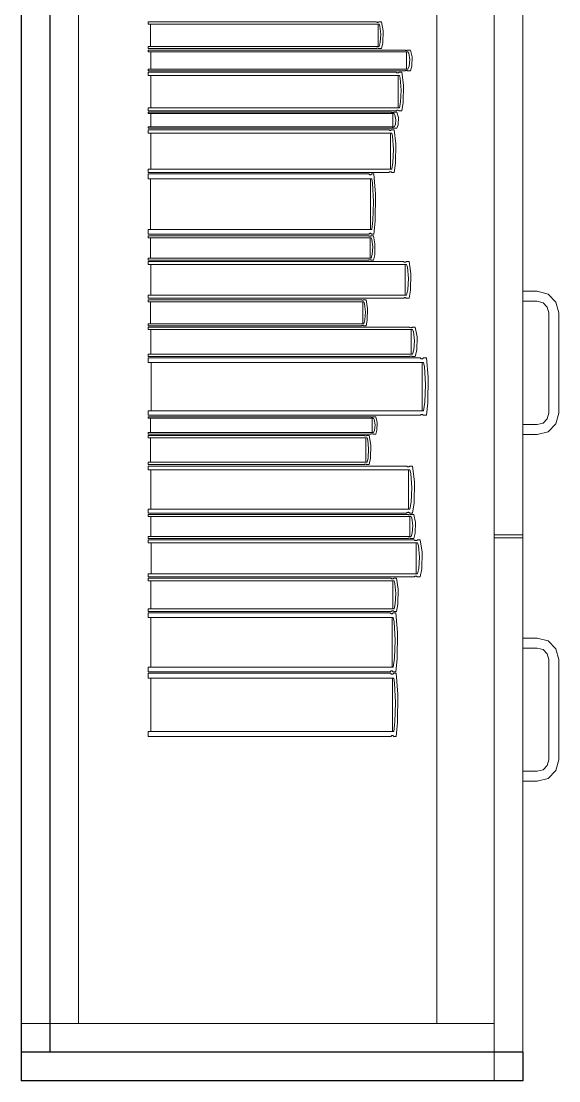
# Model space of a CAD drawing. Header units: inches. Extents: x -19 to 5698, y -728 to 92.
# Drawn here: x 112.953 to 113.328, y 15.737 to 16.476 of the extents above; entities that cross this region are included whole.
import ezdxf

# ---------------------------------------------------------------- set-up
doc = ezdxf.new("R2010")
doc.units = ezdxf.units.IN
doc.header["$MEASUREMENT"] = 0
doc.set_wipeout_variables(frame=1)
doc.linetypes.add('Wipeout_Contour', pattern=[1, 0, -1])
doc.layers.add('Interior - Mobiliario', color=7, linetype='Continuous')

msp = doc.modelspace()

# ---------------------------------------------------------------- linework, layer by layer
at = {"layer": 'Interior - Mobiliario', "color": 175, "linetype": 'Continuous', "lineweight": 13}
for p, q in [((112.97314, 17.21651), (112.97314, 15.75651)), ((113.28314, 15.75651), (113.28314, 17.21651)), ((112.99314, 15.77651), (112.99314, 17.19651)), ((113.24314, 17.19651), (113.24314, 15.77651)), ((113.28314, 15.77651), (113.28314, 17.19651)), ((113.28314, 16.47651), (113.28314, 16.11751)), ((113.30314, 16.47651), (113.30314, 16.11751)), ((113.20091, 16.47551), (113.04179, 16.47551)), ((113.04179, 16.47551), (113.04179, 16.47401)), ((113.04179, 16.47401), (113.20285, 16.47401)), ((113.04342, 16.47401), (113.04342, 16.45835)), ((113.201, 16.47543), (113.20091, 16.47551)), ((113.2012, 16.47532), (113.201, 16.47543)), ((113.20142, 16.47524), (113.2012, 16.47532)), ((113.20166, 16.4752), (113.20142, 16.47524)), ((113.2019, 16.47519), (113.20166, 16.4752)), ((113.20214, 16.47523), (113.2019, 16.47519)), ((113.20204, 16.45835), (113.20204, 16.47401)), ((113.20236, 16.4753), (113.20214, 16.47523)), ((113.20257, 16.47541), (113.20236, 16.4753)), ((113.20271, 16.47551), (113.20257, 16.47541)), ((113.20448, 16.47551), (113.20271, 16.47551)), ((113.20285, 16.47401), (113.20333, 16.4726)), ((113.20333, 16.4726), (113.20401, 16.46688)), ((113.20557, 16.46929), (113.20448, 16.47551)), ((113.20537, 16.46095), (113.20557, 16.46929)), ((113.20401, 16.46688), (113.2036, 16.46114)), ((113.20285, 16.45835), (113.04179, 16.45835)), ((113.04179, 16.45835), (113.04179, 16.45686)), ((113.04179, 16.45686), (113.20091, 16.45686)), ((113.22071, 16.45586), (113.04179, 16.45586)), ((113.04179, 16.45586), (113.04179, 16.4547)), ((113.04179, 16.4547), (113.22289, 16.4547)), ((113.04362, 16.4547), (113.04362, 16.4425)), ((113.20091, 16.45686), (113.20104, 16.45696)), ((113.20104, 16.45696), (113.20125, 16.45707)), ((113.20125, 16.45707), (113.20148, 16.45714)), ((113.20148, 16.45714), (113.20171, 16.45717)), ((113.20171, 16.45717), (113.20195, 16.45717)), ((113.20195, 16.45717), (113.20219, 16.45712)), ((113.20219, 16.45712), (113.20241, 16.45704)), ((113.20241, 16.45704), (113.20262, 16.45693)), ((113.20262, 16.45693), (113.20271, 16.45686)), ((113.20271, 16.45686), (113.20448, 16.45686)), ((113.2036, 16.46114), (113.20285, 16.45835)), ((113.20448, 16.45686), (113.20537, 16.46095)), ((113.22081, 16.4558), (113.22071, 16.45586)), ((113.22104, 16.45571), (113.22081, 16.4558)), ((113.22129, 16.45565), (113.22104, 16.45571)), ((113.22156, 16.45562), (113.22129, 16.45565)), ((113.22183, 16.45562), (113.22156, 16.45562)), ((113.22209, 16.45564), (113.22183, 16.45562)), ((113.22198, 16.4425), (113.22198, 16.4547)), ((113.22235, 16.4557), (113.22209, 16.45564)), ((113.22258, 16.45578), (113.22235, 16.4557)), ((113.22274, 16.45586), (113.22258, 16.45578)), ((113.22472, 16.45586), (113.22274, 16.45586)), ((113.22289, 16.4547), (113.22344, 16.4536)), ((113.22595, 16.45102), (113.22472, 16.45586)), ((113.22344, 16.4536), (113.2242, 16.44914)), ((113.2242, 16.44914), (113.22374, 16.44468)), ((113.22572, 16.44452), (113.22595, 16.45102)), ((113.22289, 16.4425), (113.04179, 16.4425)), ((113.04179, 16.4425), (113.04179, 16.44134)), ((113.04179, 16.44134), (113.22071, 16.44134)), ((113.21483, 16.44034), (113.04179, 16.44034)), ((113.04179, 16.44034), (113.04179, 16.43819)), ((113.21493, 16.44023), (113.21483, 16.44034)), ((113.21515, 16.44007), (113.21493, 16.44023)), ((113.2154, 16.43996), (113.21515, 16.44007)), ((113.21565, 16.4399), (113.2154, 16.43996)), ((113.21591, 16.43989), (113.21565, 16.4399)), ((113.21617, 16.43994), (113.21591, 16.43989)), ((113.21642, 16.44004), (113.21617, 16.43994)), ((113.21665, 16.4402), (113.21642, 16.44004)), ((113.21679, 16.44034), (113.21665, 16.4402)), ((113.21871, 16.44034), (113.21679, 16.44034)), ((113.2199, 16.43136), (113.21871, 16.44034)), ((113.22071, 16.44134), (113.22086, 16.44142)), ((113.22086, 16.44142), (113.2211, 16.4415)), ((113.2211, 16.4415), (113.22135, 16.44156)), ((113.22135, 16.44156), (113.22162, 16.44158)), ((113.22162, 16.44158), (113.22189, 16.44158)), ((113.22189, 16.44158), (113.22215, 16.44155)), ((113.22215, 16.44155), (113.2224, 16.44148)), ((113.2224, 16.44148), (113.22263, 16.4414)), ((113.22263, 16.4414), (113.22274, 16.44134)), ((113.22274, 16.44134), (113.22472, 16.44134)), ((113.22374, 16.44468), (113.22289, 16.4425)), ((113.22472, 16.44134), (113.22572, 16.44452)), ((113.04179, 16.43819), (113.21695, 16.43819)), ((113.21606, 16.43819), (113.04356, 16.43819)), ((113.04356, 16.43819), (113.04356, 16.41557)), ((113.21606, 16.41557), (113.21606, 16.43819)), ((113.21695, 16.43819), (113.21747, 16.43614)), ((113.21747, 16.43614), (113.21821, 16.42789)), ((113.21821, 16.42789), (113.21776, 16.4196)), ((113.21968, 16.41932), (113.2199, 16.43136)), ((113.21776, 16.4196), (113.21695, 16.41557)), ((113.21871, 16.41341), (113.21968, 16.41932)), ((113.21695, 16.41557), (113.04179, 16.41557)), ((113.04179, 16.41557), (113.04179, 16.41341)), ((113.04179, 16.41341), (113.21483, 16.41341)), ((113.21126, 16.41241), (113.04179, 16.41241)), ((113.04179, 16.41241), (113.04179, 16.41152)), ((113.04179, 16.41152), (113.21333, 16.41152)), ((113.04353, 16.41152), (113.04353, 16.40219)), ((113.04356, 16.41557), (113.21606, 16.41557)), ((113.21136, 16.41237), (113.21126, 16.41241)), ((113.21158, 16.4123), (113.21136, 16.41237)), ((113.21182, 16.41225), (113.21158, 16.4123)), ((113.21207, 16.41223), (113.21182, 16.41225)), ((113.21232, 16.41223), (113.21207, 16.41223)), ((113.21257, 16.41225), (113.21232, 16.41223)), ((113.21247, 16.40219), (113.21247, 16.41152)), ((113.21282, 16.41229), (113.21257, 16.41225)), ((113.21304, 16.41235), (113.21282, 16.41229)), ((113.21318, 16.41241), (113.21304, 16.41235)), ((113.21507, 16.41241), (113.21318, 16.41241)), ((113.21333, 16.41152), (113.21385, 16.41068)), ((113.21385, 16.41068), (113.21457, 16.40727)), ((113.21483, 16.41341), (113.21498, 16.41356)), ((113.21498, 16.41356), (113.21521, 16.41371)), ((113.21623, 16.4087), (113.21507, 16.41241)), ((113.21521, 16.41371), (113.21545, 16.41381)), ((113.21545, 16.41381), (113.21571, 16.41386)), ((113.21571, 16.41386), (113.21597, 16.41386)), ((113.21597, 16.41386), (113.21623, 16.41379)), ((113.21623, 16.41379), (113.21647, 16.41368)), ((113.21647, 16.41368), (113.21669, 16.41352)), ((113.21669, 16.41352), (113.21679, 16.41341)), ((113.21679, 16.41341), (113.21871, 16.41341)), ((113.21333, 16.40219), (113.04179, 16.40219)), ((113.04179, 16.40219), (113.04179, 16.4013)), ((113.21413, 16.40385), (113.21333, 16.40219)), ((113.21457, 16.40727), (113.21413, 16.40385)), ((113.21507, 16.4013), (113.21601, 16.40373)), ((113.21601, 16.40373), (113.21623, 16.4087)), ((113.04179, 16.4013), (113.21126, 16.4013)), ((113.20963, 16.4003), (113.04179, 16.4003)), ((113.04179, 16.4003), (113.04179, 16.39791)), ((113.04179, 16.39791), (113.21168, 16.39791)), ((113.04351, 16.39791), (113.04351, 16.37285)), ((113.20972, 16.40018), (113.20963, 16.4003)), ((113.20994, 16.4), (113.20972, 16.40018)), ((113.21017, 16.39987), (113.20994, 16.4)), ((113.21042, 16.39981), (113.21017, 16.39987)), ((113.21068, 16.3998), (113.21042, 16.39981)), ((113.21092, 16.39985), (113.21068, 16.3998)), ((113.21082, 16.37285), (113.21082, 16.39791)), ((113.21116, 16.39997), (113.21092, 16.39985)), ((113.21139, 16.40014), (113.21116, 16.39997)), ((113.21126, 16.4013), (113.21141, 16.40136)), ((113.21153, 16.4003), (113.21139, 16.40014)), ((113.21141, 16.40136), (113.21163, 16.40142)), ((113.21339, 16.4003), (113.21153, 16.4003)), ((113.21163, 16.40142), (113.21187, 16.40146)), ((113.21168, 16.39791), (113.21219, 16.39565)), ((113.21187, 16.40146), (113.21212, 16.40148)), ((113.21212, 16.40148), (113.21238, 16.40148)), ((113.21219, 16.39565), (113.2129, 16.3865)), ((113.21238, 16.40148), (113.21263, 16.40145)), ((113.21263, 16.40145), (113.21287, 16.40141)), ((113.21287, 16.40141), (113.21309, 16.40134)), ((113.21309, 16.40134), (113.21318, 16.4013)), ((113.21318, 16.4013), (113.21507, 16.4013)), ((113.21454, 16.39035), (113.21339, 16.4003)), ((113.21433, 16.37701), (113.21454, 16.39035)), ((113.2129, 16.3865), (113.21246, 16.37732)), ((113.21168, 16.37285), (113.04179, 16.37285)), ((113.04179, 16.37285), (113.04179, 16.37046)), ((113.21246, 16.37732), (113.21168, 16.37285)), ((113.21339, 16.37046), (113.21433, 16.37701)), ((113.04179, 16.37046), (113.20963, 16.37046)), ((113.19578, 16.36946), (113.04179, 16.36946)), ((113.04179, 16.36946), (113.04179, 16.36609)), ((113.04179, 16.36609), (113.19766, 16.36609)), ((113.04337, 16.36609), (113.04337, 16.33064)), ((113.19587, 16.3693), (113.19578, 16.36946)), ((113.19606, 16.36904), (113.19587, 16.3693)), ((113.19628, 16.36886), (113.19606, 16.36904)), ((113.19651, 16.36877), (113.19628, 16.36886)), ((113.19674, 16.36876), (113.19651, 16.36877)), ((113.19697, 16.36883), (113.19674, 16.36876)), ((113.19687, 16.33064), (113.19687, 16.36609)), ((113.19719, 16.36899), (113.19697, 16.36883)), ((113.19739, 16.36924), (113.19719, 16.36899)), ((113.19752, 16.36946), (113.19739, 16.36924)), ((113.19923, 16.36946), (113.19752, 16.36946)), ((113.19766, 16.36609), (113.19813, 16.36289)), ((113.20029, 16.35539), (113.19923, 16.36946)), ((113.20963, 16.37046), (113.20977, 16.37062)), ((113.20977, 16.37062), (113.20999, 16.37079)), ((113.20999, 16.37079), (113.21023, 16.37091)), ((113.21023, 16.37091), (113.21048, 16.37096)), ((113.21048, 16.37096), (113.21073, 16.37095)), ((113.21073, 16.37095), (113.21098, 16.37089)), ((113.21098, 16.37089), (113.21121, 16.37076)), ((113.21121, 16.37076), (113.21143, 16.37058)), ((113.21143, 16.37058), (113.21153, 16.37046)), ((113.21153, 16.37046), (113.21339, 16.37046)), ((113.19813, 16.36289), (113.19878, 16.34995)), ((113.2001, 16.33652), (113.20029, 16.35539)), ((113.19878, 16.34995), (113.19838, 16.33696)), ((113.19838, 16.33696), (113.19766, 16.33064)), ((113.19923, 16.32727), (113.2001, 16.33652)), ((113.19766, 16.33064), (113.04179, 16.33064)), ((113.04179, 16.33064), (113.04179, 16.32727)), ((113.04179, 16.32727), (113.19578, 16.32727)), ((113.1954, 16.32627), (113.04179, 16.32627)), ((113.04179, 16.32627), (113.04179, 16.32491)), ((113.04179, 16.32491), (113.19728, 16.32491)), ((113.04337, 16.32491), (113.04337, 16.31065)), ((113.19549, 16.3262), (113.1954, 16.32627)), ((113.19569, 16.3261), (113.19549, 16.3262)), ((113.1959, 16.32603), (113.19569, 16.3261)), ((113.19578, 16.32727), (113.19591, 16.3275)), ((113.19613, 16.32599), (113.1959, 16.32603)), ((113.19591, 16.3275), (113.19611, 16.32774)), ((113.19611, 16.32774), (113.19633, 16.3279)), ((113.19636, 16.32599), (113.19613, 16.32599)), ((113.19633, 16.3279), (113.19656, 16.32797)), ((113.19659, 16.32602), (113.19636, 16.32599)), ((113.19649, 16.31065), (113.19649, 16.32491)), ((113.19656, 16.32797), (113.19679, 16.32796)), ((113.19681, 16.32608), (113.19659, 16.32602)), ((113.19679, 16.32796), (113.19702, 16.32787)), ((113.19701, 16.32618), (113.19681, 16.32608)), ((113.19714, 16.32627), (113.19701, 16.32618)), ((113.19702, 16.32787), (113.19724, 16.32769)), ((113.19885, 16.32627), (113.19714, 16.32627)), ((113.19724, 16.32769), (113.19744, 16.32743)), ((113.19728, 16.32491), (113.19774, 16.32362)), ((113.19744, 16.32743), (113.19752, 16.32727)), ((113.19752, 16.32727), (113.19923, 16.32727)), ((113.19774, 16.32362), (113.1984, 16.31842)), ((113.1999, 16.32061), (113.19885, 16.32627)), ((113.1984, 16.31842), (113.198, 16.31319)), ((113.19971, 16.31301), (113.1999, 16.32061)), ((113.19728, 16.31065), (113.04179, 16.31065)), ((113.04179, 16.31065), (113.04179, 16.30929)), ((113.04179, 16.30929), (113.1954, 16.30929)), ((113.21979, 16.30829), (113.04179, 16.30829)), ((113.04179, 16.30829), (113.04179, 16.30624)), ((113.04179, 16.30624), (113.22196, 16.30624)), ((113.04361, 16.30624), (113.04361, 16.28469)), ((113.1954, 16.30929), (113.19553, 16.30938)), ((113.19553, 16.30938), (113.19573, 16.30948)), ((113.19573, 16.30948), (113.19595, 16.30954)), ((113.19595, 16.30954), (113.19618, 16.30957)), ((113.19618, 16.30957), (113.19641, 16.30957)), ((113.19641, 16.30957), (113.19664, 16.30953)), ((113.19664, 16.30953), (113.19685, 16.30946)), ((113.19685, 16.30946), (113.19705, 16.30935)), ((113.19705, 16.30935), (113.19714, 16.30929)), ((113.19714, 16.30929), (113.19885, 16.30929)), ((113.198, 16.31319), (113.19728, 16.31065)), ((113.19885, 16.30929), (113.19971, 16.31301)), ((113.21989, 16.30819), (113.21979, 16.30829)), ((113.22012, 16.30803), (113.21989, 16.30819)), ((113.22037, 16.30792), (113.22012, 16.30803)), ((113.22063, 16.30786), (113.22037, 16.30792)), ((113.2209, 16.30786), (113.22063, 16.30786)), ((113.22116, 16.30791), (113.2209, 16.30786)), ((113.22105, 16.28469), (113.22105, 16.30624)), ((113.22142, 16.308), (113.22116, 16.30791)), ((113.22165, 16.30815), (113.22142, 16.308)), ((113.2218, 16.30829), (113.22165, 16.30815)), ((113.22378, 16.30829), (113.2218, 16.30829)), ((113.22196, 16.30624), (113.2225, 16.30429)), ((113.225, 16.29973), (113.22378, 16.30829)), ((113.2225, 16.30429), (113.22326, 16.29642)), ((113.22478, 16.28826), (113.225, 16.29973)), ((113.22326, 16.29642), (113.2228, 16.28853)), ((113.22196, 16.28469), (113.04179, 16.28469)), ((113.04179, 16.28469), (113.04179, 16.28263)), ((113.2228, 16.28853), (113.22196, 16.28469)), ((113.22378, 16.28263), (113.22478, 16.28826)), ((113.31314, 16.28751), (113.30314, 16.28751)), ((113.30314, 16.28751), (113.30314, 16.28051)), ((113.32064, 16.2855), (113.31314, 16.28751)), ((113.32613, 16.28001), (113.32064, 16.2855)), ((113.04179, 16.28263), (113.21979, 16.28263)), ((113.19041, 16.28163), (113.04179, 16.28163)), ((113.04179, 16.28163), (113.04179, 16.28018)), ((113.04179, 16.28018), (113.19223, 16.28018)), ((113.04331, 16.28018), (113.04331, 16.2649)), ((113.1905, 16.28156), (113.19041, 16.28163)), ((113.19069, 16.28145), (113.1905, 16.28156)), ((113.1909, 16.28138), (113.19069, 16.28145)), ((113.19112, 16.28133), (113.1909, 16.28138)), ((113.19134, 16.28133), (113.19112, 16.28133)), ((113.19156, 16.28136), (113.19134, 16.28133)), ((113.19147, 16.2649), (113.19147, 16.28018)), ((113.19177, 16.28143), (113.19156, 16.28136)), ((113.19197, 16.28154), (113.19177, 16.28143)), ((113.1921, 16.28163), (113.19197, 16.28154)), ((113.19375, 16.28163), (113.1921, 16.28163)), ((113.19223, 16.28018), (113.19268, 16.2788)), ((113.19268, 16.2788), (113.19331, 16.27322)), ((113.19477, 16.27557), (113.19375, 16.28163)), ((113.21979, 16.28263), (113.21994, 16.28277)), ((113.21994, 16.28277), (113.22017, 16.28292)), ((113.22017, 16.28292), (113.22043, 16.28302)), ((113.22043, 16.28302), (113.22069, 16.28306)), ((113.22069, 16.28306), (113.22096, 16.28306)), ((113.22096, 16.28306), (113.22122, 16.283)), ((113.22122, 16.283), (113.22147, 16.28289)), ((113.22147, 16.28289), (113.2217, 16.28273)), ((113.2217, 16.28273), (113.2218, 16.28263)), ((113.2218, 16.28263), (113.22378, 16.28263)), ((113.30314, 16.28051), (113.31314, 16.28051)), ((113.31314, 16.28051), (113.31714, 16.27943)), ((113.31714, 16.27943), (113.32007, 16.27651)), ((113.32007, 16.27651), (113.32114, 16.27251)), ((113.32814, 16.27251), (113.32613, 16.28001)), ((113.19331, 16.27322), (113.19293, 16.26762)), ((113.19458, 16.26743), (113.19477, 16.27557)), ((113.32114, 16.27251), (113.32114, 16.20251)), ((113.32814, 16.20251), (113.32814, 16.27251)), ((113.19223, 16.2649), (113.04179, 16.2649)), ((113.04179, 16.2649), (113.04179, 16.26344)), ((113.04179, 16.26344), (113.19041, 16.26344)), ((113.22395, 16.26244), (113.04179, 16.26244)), ((113.04179, 16.26244), (113.04179, 16.2608)), ((113.19041, 16.26344), (113.19054, 16.26354)), ((113.19054, 16.26354), (113.19073, 16.26364)), ((113.19073, 16.26364), (113.19094, 16.26371)), ((113.19094, 16.26371), (113.19117, 16.26374)), ((113.19117, 16.26374), (113.19139, 16.26374)), ((113.19139, 16.26374), (113.19161, 16.2637)), ((113.19161, 16.2637), (113.19182, 16.26362)), ((113.19182, 16.26362), (113.19201, 16.26351)), ((113.19201, 16.26351), (113.1921, 16.26344)), ((113.1921, 16.26344), (113.19375, 16.26344)), ((113.19293, 16.26762), (113.19223, 16.2649)), ((113.19375, 16.26344), (113.19458, 16.26743)), ((113.22405, 16.26236), (113.22395, 16.26244)), ((113.22429, 16.26224), (113.22405, 16.26236)), ((113.22454, 16.26215), (113.22429, 16.26224)), ((113.22481, 16.2621), (113.22454, 16.26215)), ((113.22509, 16.2621), (113.22481, 16.2621)), ((113.22536, 16.26214), (113.22509, 16.2621)), ((113.22562, 16.26221), (113.22536, 16.26214)), ((113.22586, 16.26233), (113.22562, 16.26221)), ((113.22601, 16.26244), (113.22586, 16.26233)), ((113.22803, 16.26244), (113.22601, 16.26244)), ((113.22929, 16.25562), (113.22803, 16.26244)), ((113.04179, 16.2608), (113.22617, 16.2608)), ((113.04366, 16.2608), (113.04366, 16.24363)), ((113.22524, 16.24363), (113.22524, 16.2608)), ((113.22617, 16.2608), (113.22672, 16.25925)), ((113.22672, 16.25925), (113.2275, 16.25298)), ((113.22905, 16.24648), (113.22929, 16.25562)), ((113.2275, 16.25298), (113.22703, 16.24669)), ((113.22617, 16.24363), (113.04179, 16.24363)), ((113.04179, 16.24363), (113.04179, 16.24199)), ((113.04179, 16.24199), (113.22395, 16.24199)), ((113.23155, 16.24099), (113.04179, 16.24099)), ((113.04179, 16.24099), (113.04179, 16.23779)), ((113.22395, 16.24199), (113.2241, 16.2421)), ((113.2241, 16.2421), (113.22434, 16.24222)), ((113.22434, 16.24222), (113.2246, 16.2423)), ((113.2246, 16.2423), (113.22487, 16.24233)), ((113.22487, 16.24233), (113.22515, 16.24233)), ((113.22515, 16.24233), (113.22542, 16.24228)), ((113.22542, 16.24228), (113.22567, 16.24219)), ((113.22567, 16.24219), (113.22591, 16.24207)), ((113.22591, 16.24207), (113.22601, 16.24199)), ((113.22601, 16.24199), (113.22803, 16.24199)), ((113.22703, 16.24669), (113.22617, 16.24363)), ((113.22803, 16.24199), (113.22905, 16.24648)), ((113.23165, 16.24084), (113.23155, 16.24099)), ((113.2319, 16.24059), (113.23165, 16.24084)), ((113.23217, 16.24042), (113.2319, 16.24059)), ((113.23245, 16.24033), (113.23217, 16.24042)), ((113.23273, 16.24032), (113.23245, 16.24033)), ((113.23301, 16.24039), (113.23273, 16.24032)), ((113.23329, 16.24055), (113.23301, 16.24039)), ((113.23354, 16.24078), (113.23329, 16.24055)), ((113.2337, 16.24099), (113.23354, 16.24078)), ((113.2358, 16.24099), (113.2337, 16.24099)), ((113.23711, 16.22763), (113.2358, 16.24099)), ((113.04179, 16.23779), (113.23386, 16.23779)), ((113.04373, 16.23779), (113.04373, 16.20414)), ((113.23289, 16.20414), (113.23289, 16.23779)), ((113.23386, 16.23779), (113.23444, 16.23475)), ((113.23444, 16.23475), (113.23525, 16.22247)), ((113.23687, 16.20972), (113.23711, 16.22763)), ((113.23525, 16.22247), (113.23476, 16.21014)), ((113.23476, 16.21014), (113.23386, 16.20414)), ((113.23386, 16.20414), (113.04179, 16.20414)), ((113.04179, 16.20414), (113.04179, 16.20094)), ((113.2358, 16.20094), (113.23687, 16.20972)), ((113.32114, 16.20251), (113.32007, 16.19851)), ((113.32613, 16.19501), (113.32814, 16.20251)), ((113.04179, 16.20094), (113.23155, 16.20094)), ((113.19694, 16.19994), (113.04179, 16.19994)), ((113.04179, 16.19994), (113.04179, 16.19897)), ((113.04179, 16.19897), (113.19883, 16.19897)), ((113.04338, 16.19897), (113.04338, 16.18886)), ((113.19703, 16.19989), (113.19694, 16.19994)), ((113.19723, 16.19982), (113.19703, 16.19989)), ((113.19745, 16.19977), (113.19723, 16.19982)), ((113.19767, 16.19974), (113.19745, 16.19977)), ((113.19791, 16.19974), (113.19767, 16.19974)), ((113.19814, 16.19976), (113.19791, 16.19974)), ((113.19804, 16.18886), (113.19804, 16.19897)), ((113.19836, 16.1998), (113.19814, 16.19976)), ((113.19857, 16.19987), (113.19836, 16.1998)), ((113.1987, 16.19994), (113.19857, 16.19987)), ((113.20042, 16.19994), (113.1987, 16.19994)), ((113.19883, 16.19897), (113.1993, 16.19806)), ((113.1993, 16.19806), (113.19997, 16.19437)), ((113.20149, 16.19592), (113.20042, 16.19994)), ((113.20129, 16.19054), (113.20149, 16.19592)), ((113.23155, 16.20094), (113.23171, 16.20115)), ((113.23171, 16.20115), (113.23196, 16.20138)), ((113.23196, 16.20138), (113.23223, 16.20153)), ((113.23223, 16.20153), (113.23251, 16.20161)), ((113.23251, 16.20161), (113.2328, 16.2016)), ((113.2328, 16.2016), (113.23308, 16.20151)), ((113.23308, 16.20151), (113.23334, 16.20134)), ((113.23334, 16.20134), (113.23359, 16.20109)), ((113.23359, 16.20109), (113.2337, 16.20094)), ((113.2337, 16.20094), (113.2358, 16.20094)), ((113.31714, 16.19558), (113.31314, 16.19451)), ((113.32007, 16.19851), (113.31714, 16.19558)), ((113.19883, 16.18886), (113.04179, 16.18886)), ((113.04179, 16.18886), (113.04179, 16.1879)), ((113.04179, 16.1879), (113.19694, 16.1879)), ((113.19694, 16.1879), (113.19707, 16.18796)), ((113.19707, 16.18796), (113.19727, 16.18803)), ((113.19727, 16.18803), (113.1975, 16.18808)), ((113.1975, 16.18808), (113.19773, 16.1881)), ((113.19773, 16.1881), (113.19796, 16.1881)), ((113.19796, 16.1881), (113.19819, 16.18807)), ((113.19819, 16.18807), (113.19841, 16.18802)), ((113.19841, 16.18802), (113.19861, 16.18795)), ((113.19861, 16.18795), (113.1987, 16.1879)), ((113.1987, 16.1879), (113.20042, 16.1879)), ((113.19956, 16.19066), (113.19883, 16.18886)), ((113.19997, 16.19437), (113.19956, 16.19066)), ((113.20042, 16.1879), (113.20129, 16.19054)), ((113.30314, 16.19451), (113.30314, 16.18751)), ((113.31314, 16.19451), (113.30314, 16.19451)), ((113.31314, 16.18751), (113.32064, 16.18952)), ((113.32064, 16.18952), (113.32613, 16.19501)), ((113.19253, 16.1869), (113.04179, 16.1869)), ((113.04179, 16.1869), (113.04179, 16.18527)), ((113.04179, 16.18527), (113.19437, 16.18527)), ((113.04334, 16.18527), (113.04334, 16.16815)), ((113.19261, 16.18682), (113.19253, 16.1869)), ((113.19281, 16.1867), (113.19261, 16.18682)), ((113.19302, 16.18661), (113.19281, 16.1867)), ((113.19324, 16.18656), (113.19302, 16.18661)), ((113.19347, 16.18656), (113.19324, 16.18656)), ((113.19369, 16.1866), (113.19347, 16.18656)), ((113.1936, 16.16815), (113.1936, 16.18527)), ((113.19391, 16.18667), (113.19369, 16.1866)), ((113.19411, 16.18679), (113.19391, 16.18667)), ((113.19423, 16.1869), (113.19411, 16.18679)), ((113.19591, 16.1869), (113.19423, 16.1869)), ((113.19437, 16.18527), (113.19482, 16.18372)), ((113.19482, 16.18372), (113.19547, 16.17747)), ((113.19694, 16.1801), (113.19591, 16.1869)), ((113.30314, 16.18751), (113.31314, 16.18751)), ((113.19547, 16.17747), (113.19508, 16.1712)), ((113.19675, 16.17099), (113.19694, 16.1801)), ((113.19437, 16.16815), (113.04179, 16.16815)), ((113.04179, 16.16815), (113.04179, 16.16652)), ((113.04179, 16.16652), (113.19253, 16.16652)), ((113.22209, 16.16552), (113.04179, 16.16552)), ((113.04179, 16.16552), (113.04179, 16.1629)), ((113.19253, 16.16652), (113.19265, 16.16663)), ((113.19265, 16.16663), (113.19285, 16.16675)), ((113.19285, 16.16675), (113.19307, 16.16682)), ((113.19307, 16.16682), (113.19329, 16.16686)), ((113.19329, 16.16686), (113.19352, 16.16686)), ((113.19352, 16.16686), (113.19374, 16.16681)), ((113.19374, 16.16681), (113.19395, 16.16672)), ((113.19395, 16.16672), (113.19415, 16.1666)), ((113.19415, 16.1666), (113.19423, 16.16652)), ((113.19423, 16.16652), (113.19591, 16.16652)), ((113.19508, 16.1712), (113.19437, 16.16815)), ((113.19591, 16.16652), (113.19675, 16.17099)), ((113.22219, 16.16539), (113.22209, 16.16552)), ((113.22413, 16.16552), (113.22398, 16.16534)), ((113.22614, 16.16552), (113.22413, 16.16552)), ((113.22737, 16.15458), (113.22614, 16.16552)), ((113.04179, 16.1629), (113.22429, 16.1629)), ((113.04364, 16.1629), (113.04364, 16.13535)), ((113.22242, 16.16519), (113.22219, 16.16539)), ((113.22268, 16.16505), (113.22242, 16.16519)), ((113.22294, 16.16498), (113.22268, 16.16505)), ((113.22322, 16.16497), (113.22294, 16.16498)), ((113.22348, 16.16503), (113.22322, 16.16497)), ((113.22337, 16.13535), (113.22337, 16.1629)), ((113.22374, 16.16516), (113.22348, 16.16503)), ((113.22398, 16.16534), (113.22374, 16.16516)), ((113.22429, 16.1629), (113.22484, 16.16041)), ((113.22484, 16.16041), (113.22561, 16.15035)), ((113.22714, 16.13991), (113.22737, 16.15458)), ((113.22561, 16.15035), (113.22514, 16.14026)), ((113.22514, 16.14026), (113.22429, 16.13535)), ((113.22614, 16.13272), (113.22714, 16.13991)), ((113.22429, 16.13535), (113.04179, 16.13535)), ((113.04179, 16.13535), (113.04179, 16.13272)), ((113.04179, 16.13272), (113.22209, 16.13272)), ((113.22289, 16.13172), (113.04179, 16.13172)), ((113.04179, 16.13172), (113.04179, 16.13038)), ((113.04179, 16.13038), (113.2251, 16.13038)), ((113.04365, 16.13038), (113.04365, 16.1163)), ((113.22209, 16.13272), (113.22224, 16.1329)), ((113.22224, 16.1329), (113.22248, 16.13308)), ((113.22248, 16.13308), (113.22274, 16.13321)), ((113.22274, 16.13321), (113.223, 16.13327)), ((113.22299, 16.13166), (113.22289, 16.13172)), ((113.22322, 16.13155), (113.22299, 16.13166)), ((113.223, 16.13327), (113.22328, 16.13326)), ((113.22348, 16.13148), (113.22322, 16.13155)), ((113.22328, 16.13326), (113.22354, 16.13319)), ((113.22375, 16.13145), (113.22348, 16.13148)), ((113.22354, 16.13319), (113.2238, 16.13305)), ((113.22402, 16.13144), (113.22375, 16.13145)), ((113.2238, 16.13305), (113.22403, 16.13285)), ((113.22429, 16.13147), (113.22402, 16.13144)), ((113.22403, 16.13285), (113.22413, 16.13272)), ((113.22413, 16.13272), (113.22614, 16.13272)), ((113.22417, 16.1163), (113.22417, 16.13038)), ((113.22455, 16.13154), (113.22429, 16.13147)), ((113.22479, 16.13163), (113.22455, 16.13154)), ((113.22494, 16.13172), (113.22479, 16.13163)), ((113.22695, 16.13172), (113.22494, 16.13172)), ((113.2251, 16.13038), (113.22565, 16.12911)), ((113.22565, 16.12911), (113.22642, 16.12397)), ((113.22819, 16.12613), (113.22695, 16.13172)), ((113.22642, 16.12397), (113.22595, 16.11881)), ((113.22796, 16.11863), (113.22819, 16.12613)), ((113.2251, 16.1163), (113.04179, 16.1163)), ((113.04179, 16.1163), (113.04179, 16.11496)), ((113.04179, 16.11496), (113.22289, 16.11496)), ((113.22733, 16.11396), (113.04179, 16.11396)), ((113.04179, 16.11396), (113.04179, 16.1119)), ((113.22289, 16.11496), (113.22304, 16.11505)), ((113.22304, 16.11505), (113.22328, 16.11514)), ((113.22328, 16.11514), (113.22354, 16.11521)), ((113.22354, 16.11521), (113.22381, 16.11524)), ((113.22381, 16.11524), (113.22408, 16.11523)), ((113.22408, 16.11523), (113.22435, 16.11519)), ((113.22435, 16.11519), (113.2246, 16.11512)), ((113.2246, 16.11512), (113.22484, 16.11502)), ((113.22484, 16.11502), (113.22494, 16.11496)), ((113.22494, 16.11496), (113.22695, 16.11496)), ((113.22595, 16.11881), (113.2251, 16.1163)), ((113.22695, 16.11496), (113.22796, 16.11863)), ((113.22744, 16.11386), (113.22733, 16.11396)), ((113.22767, 16.1137), (113.22744, 16.11386)), ((113.22928, 16.11382), (113.22903, 16.11367)), ((113.22943, 16.11396), (113.22928, 16.11382)), ((113.23149, 16.11396), (113.22943, 16.11396)), ((113.23277, 16.10537), (113.23149, 16.11396)), ((113.30314, 16.11751), (113.28314, 16.11751)), ((113.30314, 16.11551), (113.28314, 16.11551)), ((113.04179, 16.1119), (113.2296, 16.1119)), ((113.04369, 16.1119), (113.04369, 16.09027)), ((113.22794, 16.11359), (113.22767, 16.1137)), ((113.22821, 16.11353), (113.22794, 16.11359)), ((113.22849, 16.11353), (113.22821, 16.11353)), ((113.22877, 16.11357), (113.22849, 16.11353)), ((113.22865, 16.09027), (113.22865, 16.1119)), ((113.22903, 16.11367), (113.22877, 16.11357)), ((113.2296, 16.1119), (113.23016, 16.10994)), ((113.23016, 16.10994), (113.23095, 16.10205)), ((113.23095, 16.10205), (113.23047, 16.09413)), ((113.23253, 16.09386), (113.23277, 16.10537)), ((113.23047, 16.09413), (113.2296, 16.09027)), ((113.23149, 16.08821), (113.23253, 16.09386)), ((113.2296, 16.09027), (113.04179, 16.09027)), ((113.04179, 16.09027), (113.04179, 16.08821)), ((113.04179, 16.08821), (113.22733, 16.08821)), ((113.2112, 16.08721), (113.04179, 16.08721)), ((113.04179, 16.08721), (113.04179, 16.08537)), ((113.04179, 16.08537), (113.21327, 16.08537)), ((113.04353, 16.08537), (113.04353, 16.06597)), ((113.2113, 16.08713), (113.2112, 16.08721)), ((113.21151, 16.08698), (113.2113, 16.08713)), ((113.21175, 16.08689), (113.21151, 16.08698)), ((113.212, 16.08683), (113.21175, 16.08689)), ((113.21226, 16.08683), (113.212, 16.08683)), ((113.21251, 16.08687), (113.21226, 16.08683)), ((113.2124, 16.06597), (113.2124, 16.08537)), ((113.21275, 16.08696), (113.21251, 16.08687)), ((113.21298, 16.08709), (113.21275, 16.08696)), ((113.21312, 16.08721), (113.21298, 16.08709)), ((113.215, 16.08721), (113.21312, 16.08721)), ((113.21327, 16.08537), (113.21378, 16.08362)), ((113.21616, 16.07951), (113.215, 16.08721)), ((113.22733, 16.08821), (113.22749, 16.08835)), ((113.22749, 16.08835), (113.22773, 16.0885)), ((113.22773, 16.0885), (113.228, 16.0886)), ((113.228, 16.0886), (113.22827, 16.08865)), ((113.22827, 16.08865), (113.22855, 16.08864)), ((113.22855, 16.08864), (113.22883, 16.08858)), ((113.22883, 16.08858), (113.22909, 16.08847)), ((113.22909, 16.08847), (113.22933, 16.08831)), ((113.22933, 16.08831), (113.22943, 16.08821)), ((113.22943, 16.08821), (113.23149, 16.08821)), ((113.21378, 16.08362), (113.21451, 16.07654)), ((113.21595, 16.06919), (113.21616, 16.07951)), ((113.21406, 16.06943), (113.21327, 16.06597)), ((113.21451, 16.07654), (113.21406, 16.06943)), ((113.21327, 16.06597), (113.04179, 16.06597)), ((113.04179, 16.06597), (113.04179, 16.06412)), ((113.04179, 16.06412), (113.2112, 16.06412)), ((113.21062, 16.06312), (113.04179, 16.06312)), ((113.04179, 16.06312), (113.04179, 16.05983)), ((113.21072, 16.06296), (113.21062, 16.06312)), ((113.21094, 16.06271), (113.21072, 16.06296)), ((113.21118, 16.06254), (113.21094, 16.06271)), ((113.21142, 16.06244), (113.21118, 16.06254)), ((113.2112, 16.06412), (113.21134, 16.06425)), ((113.21134, 16.06425), (113.21157, 16.06438)), ((113.21168, 16.06243), (113.21142, 16.06244)), ((113.21157, 16.06438), (113.21181, 16.06447)), ((113.21193, 16.06251), (113.21168, 16.06243)), ((113.21181, 16.06447), (113.21206, 16.06451)), ((113.21217, 16.06267), (113.21193, 16.06251)), ((113.21206, 16.06451), (113.21231, 16.0645)), ((113.21239, 16.0629), (113.21217, 16.06267)), ((113.21231, 16.0645), (113.21256, 16.06445)), ((113.21254, 16.06312), (113.21239, 16.0629)), ((113.21441, 16.06312), (113.21254, 16.06312)), ((113.21256, 16.06445), (113.2128, 16.06435)), ((113.2128, 16.06435), (113.21302, 16.06421)), ((113.21302, 16.06421), (113.21312, 16.06412)), ((113.21312, 16.06412), (113.215, 16.06412)), ((113.21557, 16.0494), (113.21441, 16.06312)), ((113.215, 16.06412), (113.21595, 16.06919)), ((113.04179, 16.05983), (113.21269, 16.05983)), ((113.04352, 16.05983), (113.04352, 16.02526)), ((113.21182, 16.02526), (113.21182, 16.05983)), ((113.21269, 16.05983), (113.2132, 16.05671)), ((113.2132, 16.05671), (113.21392, 16.04409)), ((113.21536, 16.03099), (113.21557, 16.0494)), ((113.21392, 16.04409), (113.21348, 16.03142)), ((113.30314, 16.04551), (113.31314, 16.04551)), ((113.30314, 16.03851), (113.30314, 16.04551)), ((113.31314, 16.04551), (113.32064, 16.0435)), ((113.32064, 16.0435), (113.32613, 16.03801)), ((113.31314, 16.03851), (113.30314, 16.03851)), ((113.31714, 16.03743), (113.31314, 16.03851)), ((113.32007, 16.03451), (113.31714, 16.03743)), ((113.32114, 16.03051), (113.32007, 16.03451)), ((113.32613, 16.03801), (113.32814, 16.03051)), ((113.21269, 16.02526), (113.04179, 16.02526)), ((113.04179, 16.02526), (113.04179, 16.02196)), ((113.21348, 16.03142), (113.21269, 16.02526)), ((113.21441, 16.02196), (113.21536, 16.03099)), ((113.32114, 15.96051), (113.32114, 16.03051)), ((113.32814, 16.03051), (113.32814, 15.96051)), ((113.04179, 16.02196), (113.21062, 16.02196)), ((113.21096, 16.02096), (113.04179, 16.02096)), ((113.04179, 16.02096), (113.04179, 16.01743)), ((113.21062, 16.02196), (113.21077, 16.02218)), ((113.21077, 16.02218), (113.21099, 16.02242)), ((113.21106, 16.02079), (113.21096, 16.02096)), ((113.21099, 16.02242), (113.21123, 16.02258)), ((113.21128, 16.02052), (113.21106, 16.02079)), ((113.21123, 16.02258), (113.21148, 16.02265)), ((113.21152, 16.02034), (113.21128, 16.02052)), ((113.21148, 16.02265), (113.21174, 16.02264)), ((113.21177, 16.02024), (113.21152, 16.02034)), ((113.21174, 16.02264), (113.21198, 16.02255)), ((113.21202, 16.02023), (113.21177, 16.02024)), ((113.21198, 16.02255), (113.21222, 16.02237)), ((113.21227, 16.02031), (113.21202, 16.02023)), ((113.21222, 16.02237), (113.21244, 16.02212)), ((113.21251, 16.02047), (113.21227, 16.02031)), ((113.21244, 16.02212), (113.21254, 16.02196)), ((113.21274, 16.02073), (113.21251, 16.02047)), ((113.21254, 16.02196), (113.21441, 16.02196)), ((113.21288, 16.02096), (113.21274, 16.02073)), ((113.21476, 16.02096), (113.21288, 16.02096)), ((113.21592, 16.00623), (113.21476, 16.02096)), ((113.04179, 16.01743), (113.21303, 16.01743)), ((113.04352, 16.01743), (113.04352, 15.98031)), ((113.21217, 15.98031), (113.21217, 16.01743)), ((113.21303, 16.01743), (113.21354, 16.01408)), ((113.21354, 16.01408), (113.21427, 16.00053)), ((113.21571, 15.98647), (113.21592, 16.00623)), ((113.21427, 16.00053), (113.21382, 15.98693)), ((113.21382, 15.98693), (113.21303, 15.98031)), ((113.21476, 15.97678), (113.21571, 15.98647)), ((113.21303, 15.98031), (113.04179, 15.98031)), ((113.04179, 15.98031), (113.04179, 15.97678)), ((113.04179, 15.97678), (113.21096, 15.97678)), ((113.21096, 15.97678), (113.21111, 15.97702)), ((113.21111, 15.97702), (113.21133, 15.97727)), ((113.21133, 15.97727), (113.21157, 15.97744)), ((113.21157, 15.97744), (113.21182, 15.97752)), ((113.21182, 15.97752), (113.21208, 15.97751)), ((113.21208, 15.97751), (113.21233, 15.97741)), ((113.21233, 15.97741), (113.21256, 15.97722)), ((113.21256, 15.97722), (113.21278, 15.97695)), ((113.21278, 15.97695), (113.21288, 15.97678)), ((113.21288, 15.97678), (113.21476, 15.97678)), ((113.32007, 15.95651), (113.32114, 15.96051)), ((113.32814, 15.96051), (113.32613, 15.95301)), ((113.30314, 15.95251), (113.31314, 15.95251)), ((113.30314, 15.94551), (113.30314, 15.95251)), ((113.31314, 15.95251), (113.31714, 15.95358)), ((113.31714, 15.95358), (113.32007, 15.95651)), ((113.32613, 15.95301), (113.32064, 15.94752)), ((113.31314, 15.94551), (113.30314, 15.94551)), ((113.32064, 15.94752), (113.31314, 15.94551)), ((112.99314, 15.77651), (113.24314, 15.77651)), ((113.24314, 15.77651), (113.28314, 15.77651)), ((112.97314, 15.75651), (113.28314, 15.75651))]:
    msp.add_line(p, q, dxfattribs=at)

# ---------------------------------------------------------------- next in the draw order: wipeouts: each hides what was drawn before it
at = {"color": 254, "linetype": 'Wipeout_Contour', "lineweight": 0, "ltscale": 3298.749686}
msp.add_wipeout([(112.97314, 15.75651), (112.97314, 17.21651), (112.95314, 17.21651), (112.95314, 15.75651)], dxfattribs=at).dxf.layer = 'Interior - Mobiliario'

# ---------------------------------------------------------------- next in the draw order: linework, layer by layer
at = {"layer": 'Interior - Mobiliario', "color": 175, "linetype": 'Continuous', "lineweight": 30}
for p, q in [((112.95314, 17.21651), (112.95314, 15.75651)), ((112.97314, 17.21651), (112.97314, 15.75651)), ((112.97314, 15.75651), (112.95314, 15.75651))]:
    msp.add_line(p, q, dxfattribs=at)
at = {"layer": 'Interior - Mobiliario', "color": 175, "linetype": 'Continuous', "lineweight": 13}
for p, q in [((112.95314, 17.21651), (112.95314, 15.75651)), ((112.97314, 15.75651), (112.97314, 17.21651)), ((112.95314, 17.19651), (112.95314, 15.77651)), ((112.95314, 15.77651), (112.99314, 15.77651)), ((112.95314, 15.75651), (112.97314, 15.75651))]:
    msp.add_line(p, q, dxfattribs=at)

# ---------------------------------------------------------------- next in the draw order: wipeouts: each hides what was drawn before it
at = {"color": 254, "linetype": 'Wipeout_Contour', "lineweight": 0, "ltscale": 3299.350455}
msp.add_wipeout([(113.30314, 15.73651), (113.30314, 15.75651), (112.95314, 15.75651), (112.95314, 15.73651)], dxfattribs=at).dxf.layer = 'Interior - Mobiliario'

# ---------------------------------------------------------------- next in the draw order: linework, layer by layer
at = {"layer": 'Interior - Mobiliario', "color": 175, "linetype": 'Continuous', "lineweight": 13}
for p, q in [((112.95314, 15.73651), (112.95314, 17.23651)), ((113.30314, 17.23651), (113.30314, 15.73651)), ((112.95314, 17.21651), (112.95314, 15.75651)), ((112.97314, 17.21651), (112.97314, 15.75651)), ((112.97314, 17.21651), (112.97314, 15.75651)), ((112.97314, 17.21651), (112.97314, 15.75651)), ((113.28314, 15.75651), (113.28314, 17.21651)), ((113.28314, 15.75651), (113.28314, 17.21651)), ((113.30314, 15.75651), (113.30314, 17.21651)), ((113.30314, 15.75651), (113.30314, 17.21651)), ((113.28314, 15.75651), (113.28314, 16.11551)), ((113.30314, 15.75651), (113.30314, 16.11551)), ((112.95314, 15.77651), (112.95314, 15.73651)), ((113.28314, 15.73651), (113.28314, 15.77651)), ((112.95314, 15.75651), (112.95314, 15.73651)), ((113.30314, 15.75651), (112.95314, 15.75651)), ((112.95314, 15.75651), (113.30314, 15.75651)), ((112.97314, 15.75651), (113.30314, 15.75651)), ((112.97314, 15.75651), (113.28314, 15.75651)), ((112.97314, 15.75651), (113.28314, 15.75651)), ((113.30314, 15.75651), (113.28314, 15.75651)), ((113.30314, 15.73651), (113.30314, 15.75651)), ((112.95314, 15.73651), (113.30314, 15.73651)), ((112.95314, 15.73651), (113.28314, 15.73651)), ((113.30314, 15.73651), (112.95314, 15.73651))]:
    msp.add_line(p, q, dxfattribs=at)
at = {"layer": 'Interior - Mobiliario', "color": 175, "linetype": 'Continuous', "lineweight": 30}
for p, q in [((113.30314, 15.75651), (112.95314, 15.75651)), ((112.95314, 15.75651), (112.95314, 15.73651)), ((113.30314, 15.75651), (113.30314, 15.73651)), ((113.30314, 15.73651), (112.95314, 15.73651))]:
    msp.add_line(p, q, dxfattribs=at)

doc.saveas('drawing.dxf')
